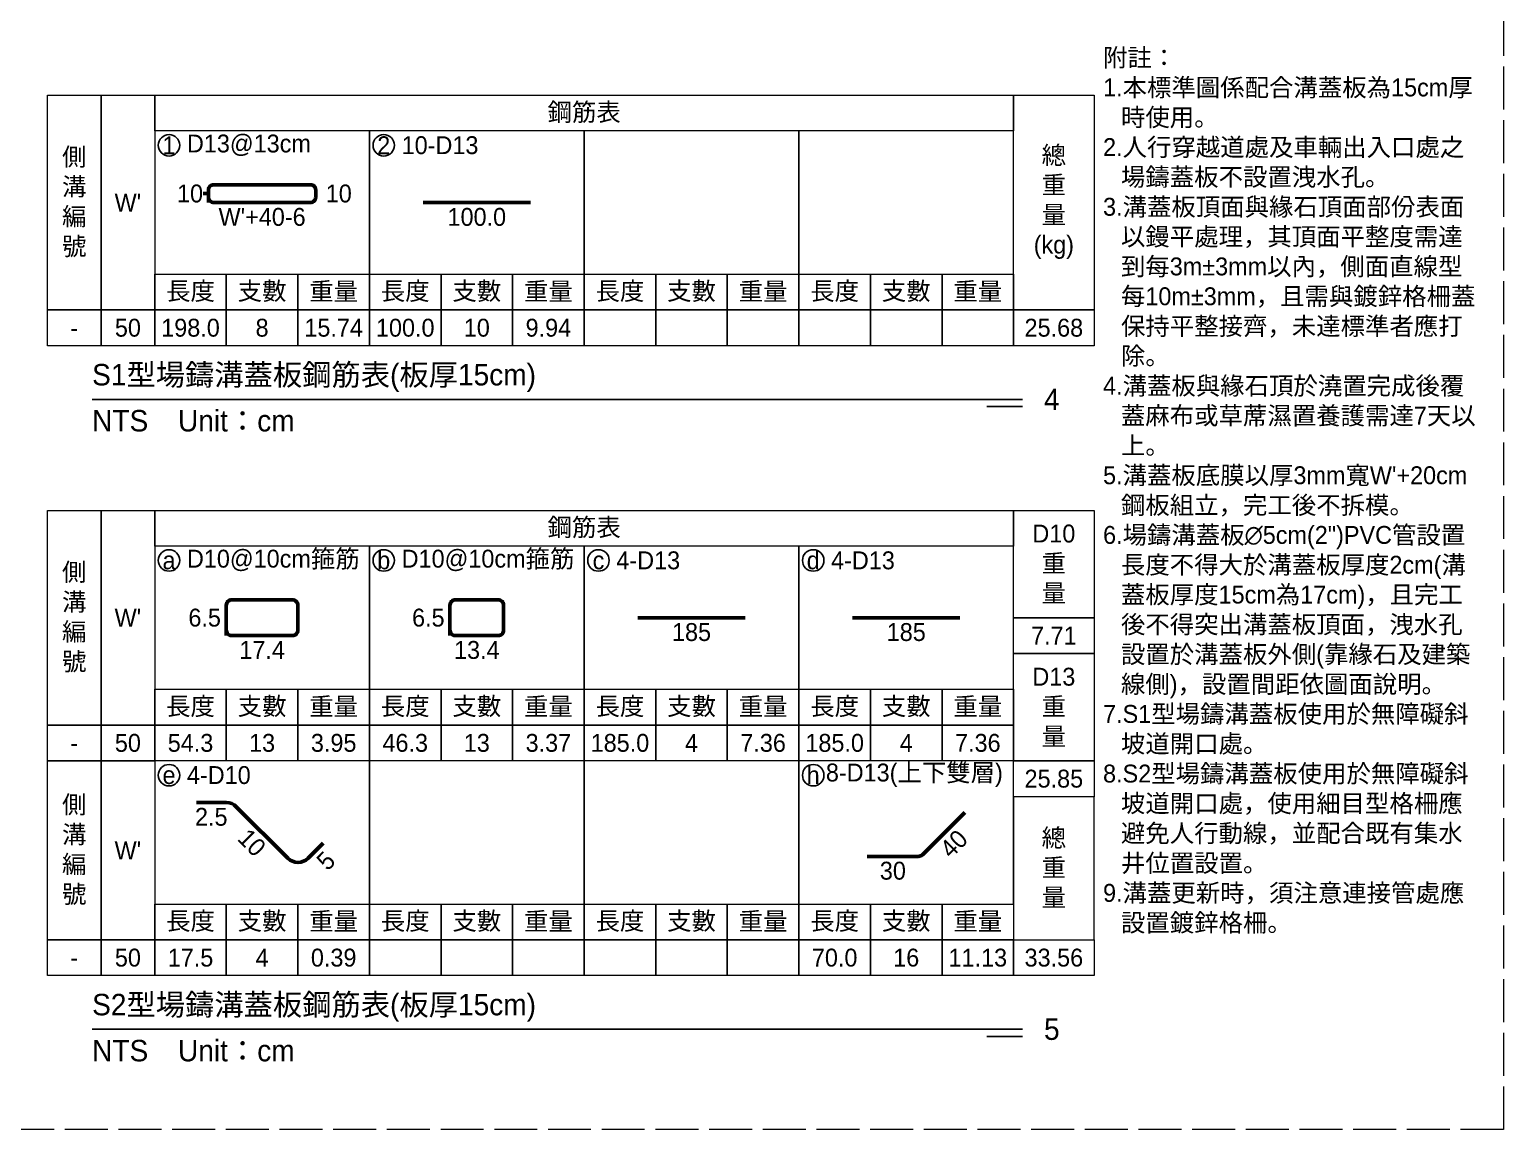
# Model space of a CAD drawing. Extents: x -2931 to 4779, y -2120 to 304.
# Drawn here: x -2562.8 to -2150.9, y -1307.5 to -1000.1 of the extents above; entities that cross this region are included whole.
import ezdxf

# ---------------------------------------------------------------- set-up
doc = ezdxf.new("R2010")
doc.units = 0
doc.header["$MEASUREMENT"] = 0
doc.linetypes.add('ACAD_ISO02W100', pattern=[15, 12, -3])
doc.layers.add('一、1.基本-圖框', color=7, linetype='Continuous', lineweight=20)
doc.layers.add('二、5.繪圖-鋼筋', color=60, linetype='Continuous', lineweight=50)
doc.layers.add('一、4.基本-隱藏', color=9, linetype='ACAD_ISO02W100', lineweight=20, plot=False)
doc.layers.add('三、1.文字-說明文字', color=2, linetype='Continuous')
doc.layers.add('三、3.文字-註解文字', color=2, linetype='Continuous')
doc.styles.add('次圖名(詳圖)', font='MS PGothic.ttf', dxfattribs={"height": 6})
doc.styles.add('註解文字', font='MS PGothic.ttf', dxfattribs={"height": 5})

msp = doc.modelspace()

# ---------------------------------------------------------------- linework, layer by layer
at = {"layer": '一、1.基本-圖框'}
for points in [[(-2557.759, -1018.464), (-2542.759, -1018.464), (-2542.759, -1078.464), (-2557.759, -1078.464)], [(-2542.759, -1018.464), (-2527.759, -1018.464), (-2527.759, -1078.464), (-2542.759, -1078.464)], [(-2527.759, -1018.464), (-2287.759, -1018.464), (-2287.759, -1028.464), (-2527.759, -1028.464)], [(-2287.759, -1018.464), (-2265.259, -1018.464), (-2265.259, -1078.464), (-2287.759, -1078.464)], [(-2467.759, -1028.464), (-2527.759, -1028.464), (-2527.759, -1068.464), (-2467.759, -1068.464)], [(-2407.759, -1028.464), (-2467.759, -1028.464), (-2467.759, -1068.464), (-2407.759, -1068.464)], [(-2347.759, -1028.464), (-2407.759, -1028.464), (-2407.759, -1068.464), (-2347.759, -1068.464)], [(-2287.759, -1028.464), (-2347.759, -1028.464), (-2347.759, -1068.464), (-2287.759, -1068.464)], [(-2527.759, -1068.464), (-2507.759, -1068.464), (-2507.759, -1078.464), (-2527.759, -1078.464)], [(-2507.759, -1068.464), (-2487.759, -1068.464), (-2487.759, -1078.464), (-2507.759, -1078.464)], [(-2487.759, -1068.464), (-2467.759, -1068.464), (-2467.759, -1078.464), (-2487.759, -1078.464)], [(-2467.759, -1068.464), (-2447.759, -1068.464), (-2447.759, -1078.464), (-2467.759, -1078.464)], [(-2447.759, -1068.464), (-2427.759, -1068.464), (-2427.759, -1078.464), (-2447.759, -1078.464)], [(-2427.759, -1068.464), (-2407.759, -1068.464), (-2407.759, -1078.464), (-2427.759, -1078.464)], [(-2407.759, -1068.464), (-2387.759, -1068.464), (-2387.759, -1078.464), (-2407.759, -1078.464)], [(-2387.759, -1068.464), (-2367.759, -1068.464), (-2367.759, -1078.464), (-2387.759, -1078.464)], [(-2367.759, -1068.464), (-2347.759, -1068.464), (-2347.759, -1078.464), (-2367.759, -1078.464)], [(-2347.759, -1068.464), (-2327.759, -1068.464), (-2327.759, -1078.464), (-2347.759, -1078.464)], [(-2327.759, -1068.464), (-2307.759, -1068.464), (-2307.759, -1078.464), (-2327.759, -1078.464)], [(-2307.759, -1068.464), (-2287.759, -1068.464), (-2287.759, -1078.464), (-2307.759, -1078.464)], [(-2557.759, -1078.464), (-2542.759, -1078.464), (-2542.759, -1088.464), (-2557.759, -1088.464)], [(-2542.759, -1078.464), (-2527.759, -1078.464), (-2527.759, -1088.464), (-2542.759, -1088.464)], [(-2527.759, -1078.464), (-2507.759, -1078.464), (-2507.759, -1088.464), (-2527.759, -1088.464)], [(-2507.759, -1078.464), (-2487.759, -1078.464), (-2487.759, -1088.464), (-2507.759, -1088.464)], [(-2487.759, -1078.464), (-2467.759, -1078.464), (-2467.759, -1088.464), (-2487.759, -1088.464)], [(-2467.759, -1078.464), (-2447.759, -1078.464), (-2447.759, -1088.464), (-2467.759, -1088.464)], [(-2447.759, -1078.464), (-2427.759, -1078.464), (-2427.759, -1088.464), (-2447.759, -1088.464)], [(-2427.759, -1078.464), (-2407.759, -1078.464), (-2407.759, -1088.464), (-2427.759, -1088.464)], [(-2407.759, -1078.464), (-2387.759, -1078.464), (-2387.759, -1088.464), (-2407.759, -1088.464)], [(-2387.759, -1078.464), (-2367.759, -1078.464), (-2367.759, -1088.464), (-2387.759, -1088.464)], [(-2367.759, -1078.464), (-2347.759, -1078.464), (-2347.759, -1088.464), (-2367.759, -1088.464)], [(-2347.759, -1078.464), (-2327.759, -1078.464), (-2327.759, -1088.464), (-2347.759, -1088.464)], [(-2327.759, -1078.464), (-2307.759, -1078.464), (-2307.759, -1088.464), (-2327.759, -1088.464)], [(-2307.759, -1078.464), (-2287.759, -1078.464), (-2287.759, -1088.464), (-2307.759, -1088.464)], [(-2287.759, -1078.464), (-2265.259, -1078.464), (-2265.259, -1088.464), (-2287.759, -1088.464)], [(-2557.759, -1134.464), (-2542.759, -1134.464), (-2542.759, -1194.464), (-2557.759, -1194.464)], [(-2542.759, -1134.464), (-2527.759, -1134.464), (-2527.759, -1194.464), (-2542.759, -1194.464)], [(-2527.759, -1134.464), (-2287.759, -1134.464), (-2287.759, -1144.464), (-2527.759, -1144.464)], [(-2287.759, -1134.464), (-2265.259, -1134.464), (-2265.259, -1164.464), (-2287.759, -1164.464)], [(-2467.759, -1144.464), (-2527.759, -1144.464), (-2527.759, -1184.464), (-2467.759, -1184.464)], [(-2407.759, -1144.464), (-2467.759, -1144.464), (-2467.759, -1184.464), (-2407.759, -1184.464)], [(-2347.759, -1144.464), (-2407.759, -1144.464), (-2407.759, -1184.464), (-2347.759, -1184.464)], [(-2287.759, -1144.464), (-2347.759, -1144.464), (-2347.759, -1184.464), (-2287.759, -1184.464)], [(-2287.759, -1164.464), (-2265.259, -1164.464), (-2265.259, -1174.464), (-2287.759, -1174.464)], [(-2287.759, -1174.464), (-2265.259, -1174.464), (-2265.259, -1204.464), (-2287.759, -1204.464)], [(-2527.759, -1184.464), (-2507.759, -1184.464), (-2507.759, -1194.464), (-2527.759, -1194.464)], [(-2507.759, -1184.464), (-2487.759, -1184.464), (-2487.759, -1194.464), (-2507.759, -1194.464)], [(-2487.759, -1184.464), (-2467.759, -1184.464), (-2467.759, -1194.464), (-2487.759, -1194.464)], [(-2467.759, -1184.464), (-2447.759, -1184.464), (-2447.759, -1194.464), (-2467.759, -1194.464)], [(-2447.759, -1184.464), (-2427.759, -1184.464), (-2427.759, -1194.464), (-2447.759, -1194.464)], [(-2427.759, -1184.464), (-2407.759, -1184.464), (-2407.759, -1194.464), (-2427.759, -1194.464)], [(-2407.759, -1184.464), (-2387.759, -1184.464), (-2387.759, -1194.464), (-2407.759, -1194.464)], [(-2387.759, -1184.464), (-2367.759, -1184.464), (-2367.759, -1194.464), (-2387.759, -1194.464)], [(-2367.759, -1184.464), (-2347.759, -1184.464), (-2347.759, -1194.464), (-2367.759, -1194.464)], [(-2347.759, -1184.464), (-2327.759, -1184.464), (-2327.759, -1194.464), (-2347.759, -1194.464)], [(-2327.759, -1184.464), (-2307.759, -1184.464), (-2307.759, -1194.464), (-2327.759, -1194.464)], [(-2307.759, -1184.464), (-2287.759, -1184.464), (-2287.759, -1194.464), (-2307.759, -1194.464)], [(-2557.759, -1194.464), (-2542.759, -1194.464), (-2542.759, -1204.464), (-2557.759, -1204.464)], [(-2542.759, -1194.464), (-2527.759, -1194.464), (-2527.759, -1204.464), (-2542.759, -1204.464)], [(-2527.759, -1194.464), (-2507.759, -1194.464), (-2507.759, -1204.464), (-2527.759, -1204.464)], [(-2507.759, -1194.464), (-2487.759, -1194.464), (-2487.759, -1204.464), (-2507.759, -1204.464)], [(-2487.759, -1194.464), (-2467.759, -1194.464), (-2467.759, -1204.464), (-2487.759, -1204.464)], [(-2467.759, -1194.464), (-2447.759, -1194.464), (-2447.759, -1204.464), (-2467.759, -1204.464)], [(-2447.759, -1194.464), (-2427.759, -1194.464), (-2427.759, -1204.464), (-2447.759, -1204.464)], [(-2427.759, -1194.464), (-2407.759, -1194.464), (-2407.759, -1204.464), (-2427.759, -1204.464)], [(-2407.759, -1194.464), (-2387.759, -1194.464), (-2387.759, -1204.464), (-2407.759, -1204.464)], [(-2387.759, -1194.464), (-2367.759, -1194.464), (-2367.759, -1204.464), (-2387.759, -1204.464)], [(-2367.759, -1194.464), (-2347.759, -1194.464), (-2347.759, -1204.464), (-2367.759, -1204.464)], [(-2347.759, -1194.464), (-2327.759, -1194.464), (-2327.759, -1204.464), (-2347.759, -1204.464)], [(-2327.759, -1194.464), (-2307.759, -1194.464), (-2307.759, -1204.464), (-2327.759, -1204.464)], [(-2307.759, -1194.464), (-2287.759, -1194.464), (-2287.759, -1204.464), (-2307.759, -1204.464)], [(-2557.759, -1204.464), (-2542.759, -1204.464), (-2542.759, -1254.464), (-2557.759, -1254.464)], [(-2542.759, -1204.464), (-2527.759, -1204.464), (-2527.759, -1254.464), (-2542.759, -1254.464)], [(-2467.759, -1204.464), (-2527.759, -1204.464), (-2527.759, -1244.464), (-2467.759, -1244.464)], [(-2407.759, -1204.464), (-2467.759, -1204.464), (-2467.759, -1244.464), (-2407.759, -1244.464)], [(-2347.759, -1204.464), (-2407.759, -1204.464), (-2407.759, -1244.464), (-2347.759, -1244.464)], [(-2287.759, -1204.464), (-2347.759, -1204.464), (-2347.759, -1244.464), (-2287.759, -1244.464)], [(-2287.759, -1204.464), (-2265.259, -1204.464), (-2265.259, -1214.464), (-2287.759, -1214.464)], [(-2527.759, -1244.464), (-2507.759, -1244.464), (-2507.759, -1254.464), (-2527.759, -1254.464)], [(-2507.759, -1244.464), (-2487.759, -1244.464), (-2487.759, -1254.464), (-2507.759, -1254.464)], [(-2487.759, -1244.464), (-2467.759, -1244.464), (-2467.759, -1254.464), (-2487.759, -1254.464)], [(-2467.759, -1244.464), (-2447.759, -1244.464), (-2447.759, -1254.464), (-2467.759, -1254.464)], [(-2447.759, -1244.464), (-2427.759, -1244.464), (-2427.759, -1254.464), (-2447.759, -1254.464)], [(-2427.759, -1244.464), (-2407.759, -1244.464), (-2407.759, -1254.464), (-2427.759, -1254.464)], [(-2407.759, -1244.464), (-2387.759, -1244.464), (-2387.759, -1254.464), (-2407.759, -1254.464)], [(-2387.759, -1244.464), (-2367.759, -1244.464), (-2367.759, -1254.464), (-2387.759, -1254.464)], [(-2367.759, -1244.464), (-2347.759, -1244.464), (-2347.759, -1254.464), (-2367.759, -1254.464)], [(-2347.759, -1244.464), (-2327.759, -1244.464), (-2327.759, -1254.464), (-2347.759, -1254.464)], [(-2327.759, -1244.464), (-2307.759, -1244.464), (-2307.759, -1254.464), (-2327.759, -1254.464)], [(-2307.759, -1244.464), (-2287.759, -1244.464), (-2287.759, -1254.464), (-2307.759, -1254.464)], [(-2557.759, -1254.464), (-2542.759, -1254.464), (-2542.759, -1264.464), (-2557.759, -1264.464)], [(-2542.759, -1254.464), (-2527.759, -1254.464), (-2527.759, -1264.464), (-2542.759, -1264.464)], [(-2527.759, -1254.464), (-2507.759, -1254.464), (-2507.759, -1264.464), (-2527.759, -1264.464)], [(-2507.759, -1254.464), (-2487.759, -1254.464), (-2487.759, -1264.464), (-2507.759, -1264.464)], [(-2487.759, -1254.464), (-2467.759, -1254.464), (-2467.759, -1264.464), (-2487.759, -1264.464)], [(-2467.759, -1254.464), (-2447.759, -1254.464), (-2447.759, -1264.464), (-2467.759, -1264.464)], [(-2447.759, -1254.464), (-2427.759, -1254.464), (-2427.759, -1264.464), (-2447.759, -1264.464)], [(-2427.759, -1254.464), (-2407.759, -1254.464), (-2407.759, -1264.464), (-2427.759, -1264.464)], [(-2407.759, -1254.464), (-2387.759, -1254.464), (-2387.759, -1264.464), (-2407.759, -1264.464)], [(-2387.759, -1254.464), (-2367.759, -1254.464), (-2367.759, -1264.464), (-2387.759, -1264.464)], [(-2367.759, -1254.464), (-2347.759, -1254.464), (-2347.759, -1264.464), (-2367.759, -1264.464)], [(-2347.759, -1254.464), (-2327.759, -1254.464), (-2327.759, -1264.464), (-2347.759, -1264.464)], [(-2327.759, -1254.464), (-2307.759, -1254.464), (-2307.759, -1264.464), (-2327.759, -1264.464)], [(-2307.759, -1254.464), (-2287.759, -1254.464), (-2287.759, -1264.464), (-2307.759, -1264.464)], [(-2287.759, -1254.464), (-2265.259, -1254.464), (-2265.259, -1264.464), (-2287.759, -1264.464)]]:
    msp.add_lwpolyline(points, close=True, dxfattribs=at)
at = {"layer": '一、1.基本-圖框', "linetype": 'Continuous'}
msp.add_lwpolyline([(-2265.259, -1214.464), (-2287.759, -1214.464), (-2287.759, -1254.464), (-2265.259, -1254.464)], close=True, dxfattribs=at)
at = {"layer": '一、4.基本-隱藏'}
msp.add_lwpolyline([(-2930.855, -800.464), (-2150.855, -800.464), (-2150.855, -1307.464), (-2930.855, -1307.464)], close=True, dxfattribs=at)
at = {"layer": '三、3.文字-註解文字'}
for points in [[(-2545.259, -1103.464), (-2285.259, -1103.464)], [(-2285.259, -1105.464), (-2295.259, -1105.464)], [(-2545.259, -1279.464), (-2285.259, -1279.464)], [(-2285.259, -1281.464), (-2295.259, -1281.464)]]:
    msp.add_lwpolyline(points, dxfattribs=at)
for centre in [(-2523.759, -1032.464), (-2463.759, -1032.464), (-2523.759, -1148.464), (-2463.759, -1148.464), (-2403.759, -1148.464), (-2343.759, -1148.464), (-2523.759, -1208.464), (-2343.759, -1208.464)]:
    msp.add_circle(centre, 3, dxfattribs=at)
at = {"layer": '二、5.繪圖-鋼筋', "linetype": 'Continuous'}
for points in [[(-2514.259, -1045.964), (-2512.759, -1045.964)], [(-2512.759, -1045.964), (-2512.759, -1048.464)], [(-2507.759, -1164.464), (-2507.759, -1169.464)], [(-2445.259, -1164.464), (-2445.259, -1169.464)]]:
    msp.add_lwpolyline(points, dxfattribs=at)
at = {"layer": '二、5.繪圖-鋼筋'}
msp.add_lwpolyline([(-2484.259, -1048.464), (-2511.259, -1048.464, -0.4142136), (-2512.759, -1046.964), (-2512.759, -1044.964, -0.4142136), (-2511.259, -1043.464), (-2484.259, -1043.464, -0.4142136), (-2482.759, -1044.964), (-2482.759, -1046.964, -0.4142136)], format="xyb", close=True, dxfattribs=at)
for points in [[(-2452.759, -1048.464), (-2422.759, -1048.464)], [(-2392.759, -1164.464), (-2362.759, -1164.464)], [(-2332.759, -1164.464), (-2302.759, -1164.464)]]:
    msp.add_lwpolyline(points, dxfattribs=at)
at = {"layer": '二、5.繪圖-鋼筋', "linetype": 'Continuous'}
msp.add_lwpolyline([(-2487.759, -1160.964), (-2487.759, -1167.964, -0.4142136), (-2489.259, -1169.464), (-2506.259, -1169.464, -0.4142136), (-2507.759, -1167.964), (-2507.759, -1160.964, -0.4142136), (-2506.259, -1159.464), (-2489.259, -1159.464, -0.4142136)], format="xyb", close=True, dxfattribs=at)
at = {"layer": '二、5.繪圖-鋼筋'}
for points in [[(-2430.259, -1167.964, -0.4142136), (-2431.759, -1169.464), (-2443.759, -1169.464, -0.4142136), (-2445.259, -1167.964), (-2445.259, -1160.964, -0.4142136), (-2443.759, -1159.464), (-2431.759, -1159.464, -0.4142136), (-2430.259, -1160.964), (-2430.259, -1167.964)], [(-2516.131, -1216.093), (-2507.787, -1216.093, -0.1989124), (-2504.959, -1217.264), (-2490.559, -1231.664, 0.4142136), (-2484.902, -1231.664), (-2480.66, -1227.422)], [(-2328.683, -1231.146), (-2314.305, -1231.146, 0.1989124), (-2313.244, -1230.706), (-2301.393, -1218.856)]]:
    msp.add_lwpolyline(points, format="xyb", dxfattribs=at)

# ---------------------------------------------------------------- texts
at = {"layer": '一、1.基本-圖框', "char_height": 5, "attachment_point": 5, "style": '註解文字'}
for s, width, insert in [('{\\fMS PGothic|b0|i0|c128|p34;鋼筋表}', 128.86758, (-2407.759, -1023.464)), ('側溝編號', 5, (-2550.259, -1048.464)), ('總{\\fMS PGothic|b0|i0|c128|p34;重量(kg)}', 5, (-2276.509, -1048.464)), ("W'", 17.80786, (-2535.259, -1048.464)), ('{\\fMS PGothic|b0|i0|c128|p34;長度}', 17.80786, (-2517.759, -1073.464)), ('支數', 17.80786, (-2497.759, -1073.464)), ('重量', 17.80786, (-2477.759, -1073.464)), ('{\\fMS PGothic|b0|i0|c128|p34;長度}', 17.80786, (-2457.759, -1073.464)), ('支數', 17.80786, (-2437.759, -1073.464)), ('重量', 17.80786, (-2417.759, -1073.464)), ('{\\fMS PGothic|b0|i0|c128|p34;長度}', 17.80786, (-2397.759, -1073.464)), ('支數', 17.80786, (-2377.759, -1073.464)), ('重量', 17.80786, (-2357.759, -1073.464)), ('{\\fMS PGothic|b0|i0|c128|p34;長度}', 17.80786, (-2337.759, -1073.464)), ('支數', 17.80786, (-2317.759, -1073.464)), ('重量', 17.80786, (-2297.759, -1073.464)), ('{\\fMS PGothic|b0|i0|c128|p34;鋼筋表}', 128.86758, (-2407.759, -1139.464)), ('{\\fMS PGothic|b0|i0|c128|p34;D10\\P重量}', 5, (-2276.509, -1149.464)), ('側溝編號', 5, (-2550.259, -1164.464)), ("W'", 17.80786, (-2535.259, -1164.464)), ('{\\fMS PGothic|b0|i0|c128|p34;D13\\P重量}', 5, (-2276.509, -1189.464)), ('{\\fMS PGothic|b0|i0|c128|p34;長度}', 17.80786, (-2517.759, -1189.464)), ('支數', 17.80786, (-2497.759, -1189.464)), ('重量', 17.80786, (-2477.759, -1189.464)), ('{\\fMS PGothic|b0|i0|c128|p34;長度}', 17.80786, (-2457.759, -1189.464)), ('支數', 17.80786, (-2437.759, -1189.464)), ('重量', 17.80786, (-2417.759, -1189.464)), ('{\\fMS PGothic|b0|i0|c128|p34;長度}', 17.80786, (-2397.759, -1189.464)), ('支數', 17.80786, (-2377.759, -1189.464)), ('重量', 17.80786, (-2357.759, -1189.464)), ('{\\fMS PGothic|b0|i0|c128|p34;長度}', 17.80786, (-2337.759, -1189.464)), ('支數', 17.80786, (-2317.759, -1189.464)), ('重量', 17.80786, (-2297.759, -1189.464)), ('側溝編號', 5, (-2550.259, -1229.464)), ('總重量', 5, (-2276.509, -1234.464)), ("W'", 17.80786, (-2535.259, -1229.464)), ('{\\fMS PGothic|b0|i0|c128|p34;長度}', 17.80786, (-2517.759, -1249.464)), ('支數', 17.80786, (-2497.759, -1249.464)), ('重量', 17.80786, (-2477.759, -1249.464)), ('{\\fMS PGothic|b0|i0|c128|p34;長度}', 17.80786, (-2457.759, -1249.464)), ('支數', 17.80786, (-2437.759, -1249.464)), ('重量', 17.80786, (-2417.759, -1249.464)), ('{\\fMS PGothic|b0|i0|c128|p34;長度}', 17.80786, (-2397.759, -1249.464)), ('支數', 17.80786, (-2377.759, -1249.464)), ('重量', 17.80786, (-2357.759, -1249.464)), ('{\\fMS PGothic|b0|i0|c128|p34;長度}', 17.80786, (-2337.759, -1249.464)), ('支數', 17.80786, (-2317.759, -1249.464)), ('重量', 17.80786, (-2297.759, -1249.464))]:
    msp.add_mtext_dynamic_manual_height_columns(s, width=width, gutter_width=30, heights=[0], dxfattribs=dict(at, insert=insert))
at = {"layer": '三、1.文字-說明文字', "insert": (-2262.759, -1005.464), "char_height": 5, "attachment_point": 1, "style": '註解文字'}
msp.add_mtext_dynamic_manual_height_columns('{\\fMS PGothic|b0|i0|c128|p34;附註：\\P\\pi-5,l5;1.本標準圖係配合溝蓋板為15cm厚時使用。\\P2.人行穿越道處及車輛出入口處之場鑄蓋板不設置洩水孔。\\P3.溝蓋板頂面與緣石頂面部份表面以鏝平處理，其頂面平整度需達到每3m±3mm以\\fPMingLiU|b0|i0|c136|p18;內\\fMS PGothic|b0|i0|c128|p34;，側面直線型每10m±3mm，且需與鍍鋅格柵蓋保持平整接齊，未達標準者應打除。\\P4.溝蓋板與緣石頂於澆置完成後覆蓋麻布或草蓆濕置養護需達7天以上。\\P5.溝蓋板底膜以厚3mm寬W\'+20cm鋼板組立，完工後不拆模。\\P6.場鑄溝蓋板∅5cm(2")PVC管設置長度不得大於溝蓋板厚度2cm(溝蓋板厚度15cm為17cm)，且完工後不得突出溝蓋板頂面，洩水孔設置於溝蓋板外側(靠緣石及建築線側)，設置間距依圖面\\fPMingLiU|b0|i0|c136|p18;說\\fMS PGothic|b0|i0|c128|p34;明。\\P7.S1型場鑄溝蓋板使用於無障礙斜坡道開口處。\\P8.S2型場鑄溝蓋板使用於無障礙斜坡道開口處，使用細目型格柵應避免人行動線，並配合既有集水井位置設置。\\P9.溝蓋更新時，須注意連接管處應設置鍍鋅格柵。}', width=104.09481, gutter_width=30, heights=[0], dxfattribs=at)
at = {"layer": '三、3.文字-註解文字'}
for s, width, gutter_width, insert, char_height, attachment_point, style in [('{\\fMS PGothic|b0|i0|c128|p34;D13@1}3{\\fMS PGothic|b0|i0|c128|p34;cm}', 6.06582, 30, (-2518.759, -1032.464), 5, 4, '註解文字'), ('1', 8.38231, 30, (-2523.759, -1032.464), 5, 5, '註解文字'), ('2', 8.38231, 30, (-2463.759, -1032.464), 5, 5, '註解文字'), ('10{\\fMS PGothic|b0|i0|c128|p34;-D13}', 6.06582, 30, (-2458.759, -1032.464), 5, 4, '註解文字'), ('{\\fMS PGothic|b0|i0|c128|p34;10}', 8.83098, 25, (-2514.259, -1045.964), 5, 6, '註解文字'), ('\\pi1.29049;{\\fMS PGothic|b0|i0|c128|p34;10}', 8.83098, 25, (-2481.259, -1045.964), 5, 4, '註解文字'), ("{\\fMS PGothic|b0|i0|c128|p34;W'+40-6}", 5.41119, 25, (-2497.759, -1049.964), 5, 2, '註解文字'), ('{\\fMS PGothic|b0|i0|c128|p34;100.0}', 5.41119, 25, (-2437.759, -1049.964), 5, 2, '註解文字'), ('50', 9.06048, 30, (-2535.259, -1083.464), 5, 5, '註解文字'), ('198.0', 9.06048, 30, (-2517.759, -1083.464), 5, 5, '註解文字'), ('8', 9.06048, 30, (-2497.759, -1083.464), 5, 5, '註解文字'), ('15.74', 9.06048, 30, (-2477.759, -1083.464), 5, 5, '註解文字'), ('100.0', 9.06048, 30, (-2457.759, -1083.464), 5, 5, '註解文字'), ('10', 9.06048, 30, (-2437.759, -1083.464), 5, 5, '註解文字'), ('9.94', 9.06048, 30, (-2417.759, -1083.464), 5, 5, '註解文字'), ('25.68', 9.06048, 30, (-2276.509, -1083.464), 5, 5, '註解文字'), ('-', 9.06048, 30, (-2550.259, -1083.464), 5, 5, '註解文字'), ('S1{\\fMS PGothic|b0|i0|c128|p34;型場鑄溝蓋板鋼筋表(板厚15cm)}', 215.37549, 15, (-2545.259, -1097.464), 6, 4, '次圖名(詳圖)'), ('4', 3, 15, (-2279.259, -1103.464), 6, 4, '次圖名(詳圖)'), ('NTS{\\fMS PGothic|b0|i0|c128|p34;^IUnit：cm}', 136.03259, 15, (-2545.259, -1109.464), 6, 4, '次圖名(詳圖)'), ('{\\fMS PGothic|b0|i0|c128|p34;D10@10cm}箍筋', 47.06225, 30, (-2518.759, -1148.464), 5, 4, '註解文字'), ('{\\fMS PGothic|b0|i0|c128|p34;D10@10cm}箍筋', 47.43924, 30, (-2458.759, -1148.464), 5, 4, '註解文字'), ('a', 8.38231, 30, (-2523.759, -1148.464), 5, 5, '註解文字'), ('b', 8.38231, 30, (-2463.759, -1148.464), 5, 5, '註解文字'), ('c', 8.38231, 30, (-2403.759, -1148.464), 5, 5, '註解文字'), ('4{\\fMS PGothic|b0|i0|c128|p34;-D13}', 6.06582, 30, (-2398.759, -1148.464), 5, 4, '註解文字'), ('d', 8.38231, 30, (-2343.759, -1148.464), 5, 5, '註解文字'), ('4{\\fMS PGothic|b0|i0|c128|p34;-D13}', 6.06582, 30, (-2338.759, -1148.464), 5, 4, '註解文字'), ('{\\fMS PGothic|b0|i0|c128|p34;6.5}', 8.83098, 25, (-2509.259, -1164.464), 5, 6, '註解文字'), ('{\\fMS PGothic|b0|i0|c128|p34;6.5}', 8.83098, 25, (-2446.759, -1164.464), 5, 6, '註解文字'), ('{\\fMS PGothic|b0|i0|c128|p34;185}', 5.41119, 25, (-2377.759, -1165.964), 5, 2, '註解文字'), ('{\\fMS PGothic|b0|i0|c128|p34;185}', 5.41119, 25, (-2317.759, -1165.964), 5, 2, '註解文字'), ('7.71', 9.06048, 30, (-2276.509, -1169.464), 5, 5, '註解文字'), ('{\\fMS PGothic|b0|i0|c128|p34;17.4}', 5.41119, 25, (-2497.759, -1170.964), 5, 2, '註解文字'), ('{\\fMS PGothic|b0|i0|c128|p34;13.4}', 5.41119, 25, (-2437.759, -1170.964), 5, 2, '註解文字'), ('50', 9.06048, 30, (-2535.259, -1199.464), 5, 5, '註解文字'), ('54.3', 9.06048, 30, (-2517.759, -1199.464), 5, 5, '註解文字'), ('13', 9.06048, 30, (-2497.759, -1199.464), 5, 5, '註解文字'), ('3.95', 9.06048, 30, (-2477.759, -1199.464), 5, 5, '註解文字'), ('46.3', 9.06048, 30, (-2457.759, -1199.464), 5, 5, '註解文字'), ('13', 9.06048, 30, (-2437.759, -1199.464), 5, 5, '註解文字'), ('3.37', 9.06048, 30, (-2417.759, -1199.464), 5, 5, '註解文字'), ('185.0', 9.06048, 30, (-2397.759, -1199.464), 5, 5, '註解文字'), ('4', 9.06048, 30, (-2377.759, -1199.464), 5, 5, '註解文字'), ('7.36', 9.06048, 30, (-2357.759, -1199.464), 5, 5, '註解文字'), ('185.0', 9.06048, 30, (-2337.759, -1199.464), 5, 5, '註解文字'), ('4', 9.06048, 30, (-2317.759, -1199.464), 5, 5, '註解文字'), ('7.36', 9.06048, 30, (-2297.759, -1199.464), 5, 5, '註解文字'), ('-', 9.06048, 30, (-2550.259, -1199.464), 5, 5, '註解文字'), ('4-D10', 6.06582, 30, (-2518.759, -1208.464), 5, 4, '註解文字'), ('h', 8.38231, 30, (-2343.759, -1208.464), 5, 5, '註解文字'), ('{\\fMS PGothic|b0|i0|c128|p34;8-D13(}上下雙{\\fMS PGothic|b0|i0|c128|p34;層)}', 52.84713, 30, (-2340.211, -1208.464), 5, 4, '註解文字'), ('25.85', 9.06048, 30, (-2276.509, -1209.464), 5, 5, '註解文字'), ('e', 8.38231, 30, (-2523.759, -1208.464), 5, 5, '註解文字'), ('{\\fMS PGothic|b0|i0|c128|p34;2.5}', 5.41119, 25, (-2511.959, -1217.593), 5, 2, '註解文字'), ('{\\fMS PGothic|b0|i0|c128|p34;30}', 5.41119, 25, (-2321.494, -1232.646), 5, 2, '註解文字'), ('-', 9.06048, 30, (-2550.259, -1259.464), 5, 5, '註解文字'), ('50', 9.06048, 30, (-2535.259, -1259.464), 5, 5, '註解文字'), ('17.5', 9.06048, 30, (-2517.759, -1259.464), 5, 5, '註解文字'), ('4', 9.06048, 30, (-2497.759, -1259.464), 5, 5, '註解文字'), ('0.39', 9.06048, 30, (-2477.759, -1259.464), 5, 5, '註解文字'), ('70.0', 9.06048, 30, (-2337.759, -1259.464), 5, 5, '註解文字'), ('16', 9.06048, 30, (-2317.759, -1259.464), 5, 5, '註解文字'), ('11.13', 9.06048, 30, (-2297.759, -1259.464), 5, 5, '註解文字'), ('33.56', 9.06048, 30, (-2276.509, -1259.464), 5, 5, '註解文字'), ('S{\\fMS PGothic|b0|i0|c128|p34;2型場鑄溝蓋板鋼筋表(板厚15cm)}', 215.37549, 15, (-2545.259, -1273.464), 6, 4, '次圖名(詳圖)'), ('5', 3, 15, (-2279.259, -1279.464), 6, 4, '次圖名(詳圖)'), ('NTS{\\fMS PGothic|b0|i0|c128|p34;^IUnit：cm}', 136.03259, 15, (-2545.259, -1285.464), 6, 4, '次圖名(詳圖)')]:
    msp.add_mtext_dynamic_manual_height_columns(s, width=width, gutter_width=gutter_width, heights=[0], dxfattribs=dict(at, insert=insert, char_height=char_height, attachment_point=attachment_point, style=style))
at = {"layer": '三、3.文字-註解文字', "char_height": 5, "attachment_point": 2, "style": '註解文字'}
for s, insert, rotation in [('{\\fMS PGothic|b0|i0|c128|p34;10}', (-2498.82, -1225.525), 314.93188), ('{\\fMS PGothic|b0|i0|c128|p34;40}', (-2306.258, -1225.842), 45.18682), ('{\\fMS PGothic|b0|i0|c128|p34;5}', (-2481.72, -1230.604), 45.41649)]:
    msp.add_mtext_dynamic_manual_height_columns(s, width=5.41119, gutter_width=25, heights=[0], dxfattribs=dict(at, insert=insert, rotation=rotation))

doc.saveas('drawing.dxf')
